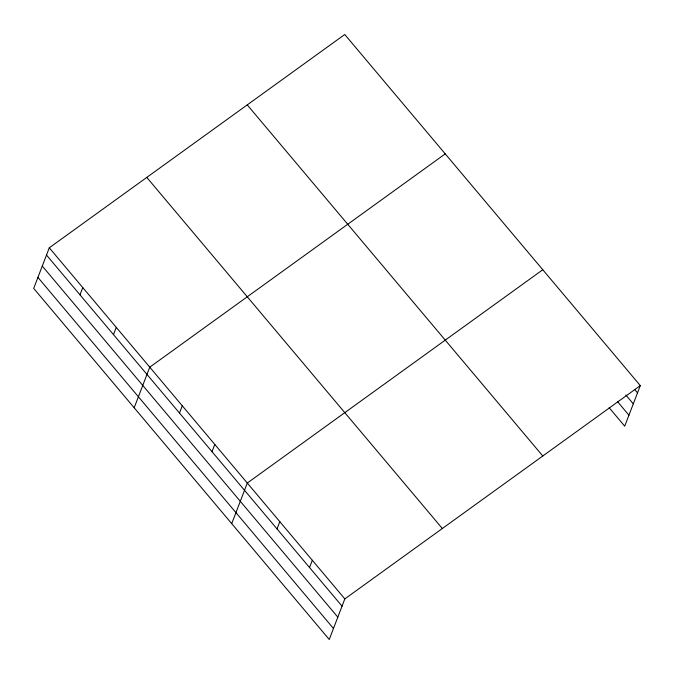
<?xml version="1.0" encoding="UTF-8"?>
<svg xmlns="http://www.w3.org/2000/svg" width="674" height="674" viewBox="0 0 674 674"><rect width="100%" height="100%" fill="white"/><g stroke="black" fill="none" stroke-linecap="round" stroke-linejoin="round"><path stroke-width="1.01" d="M49.286 247.805L33.7 288.396L329.249 639.5L344.827 598.908L640.3 385.604L344.751 34.5L49.286 247.805L344.827 598.908M79.995 294.841L82.776 287.596M113.493 334.633L116.273 327.387M134.185 407.77L149.771 367.178L445.236 153.874M179.495 413.052L182.275 405.799M212.007 451.673L214.787 444.427M231.713 523.639L247.299 483.047L542.772 269.735M277.022 528.913L279.811 521.668M309.534 567.533L312.315 560.288M640.3 385.604L624.714 426.195L609.144 407.686M634.807 389.631L637.52 392.849M625.843 394.998L633.29 403.852M617.426 401.51L628.943 415.192M247.248 104.891L542.797 455.995M146.789 177.414L442.338 528.517M46.498 255.05L342.047 606.153M42.277 266.053L337.826 617.165M37.921 277.393L333.47 628.497"/></g></svg>
